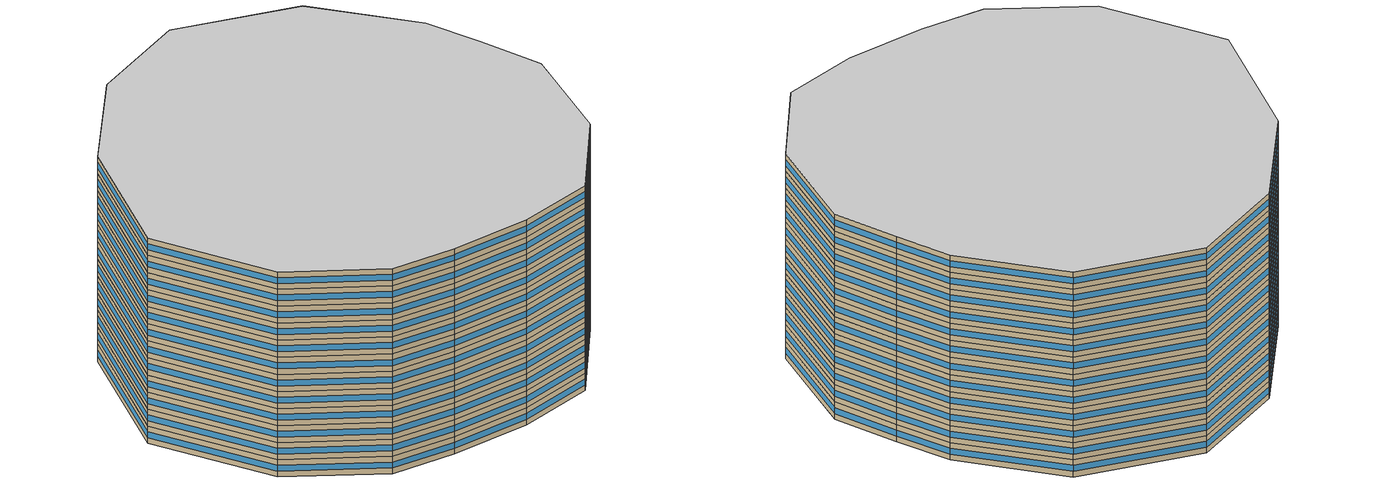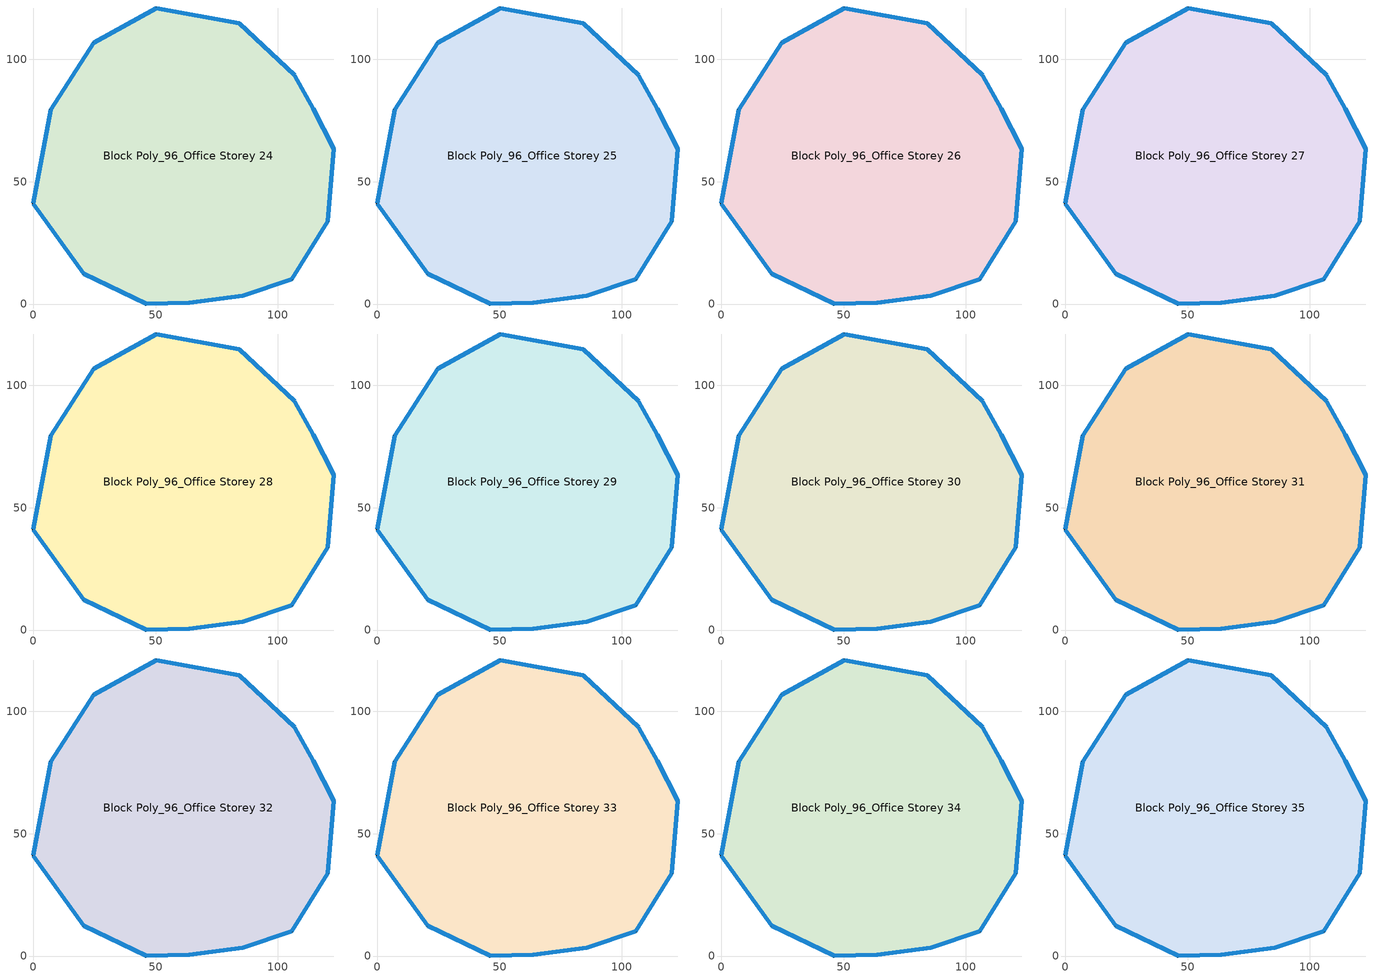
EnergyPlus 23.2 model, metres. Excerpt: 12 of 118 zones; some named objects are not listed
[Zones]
Block Poly_96_Office Storey 24
 floor to Block Poly_96_Office Storey 23 (HSCWZ_Public&Industrial_1995_FloorSlab): 106.93,93.41 114.46,79.78 122.81,63.48 120.31,33.81 105.7,10.06 85.61,3.34 63.75,0.43 46.12,0 20.57,12.32 0,41.09 7.09,79.47 24.8,106.83 50.24,121.01 84.16,114.79 z120
 wall outside (HSCWZ_Public&Industrial_1995_ExtWall): 50.24,121.01 24.8,106.83 7.09,79.47 0,41.09 20.57,12.32 46.12,0 63.75,0.43 85.61,3.34 105.7,10.06 120.31,33.81 122.81,63.48 114.46,79.78 106.93,93.41 84.16,114.79 50.24,121.01 z120:125
 window (HSCWZ_Public&Industrial_1995_Win): 50.23,121 24.82,106.84 / 24.79,106.82 7.1,79.48 / 7.09,79.45 0,41.11 / 0.01,41.08 20.56,12.33 / 20.58,12.31 46.11,0.01 / 46.13,0 63.74,0.43 / 63.76,0.43 85.59,3.34 / 85.62,3.35 105.69,10.05 / 105.71,10.07 120.31,33.79 / 120.32,33.82 122.81,63.47 / 122.81,63.49 114.46,79.78 / 114.46,79.79 106.93,93.41 / 106.92,93.42 84.18,114.78 / 84.15,114.79 50.26,121.01 z121.62:123.38
Block Poly_96_Office Storey 25
 floor to Block Poly_96_Office Storey 24 (HSCWZ_Public&Industrial_1995_FloorSlab): 106.93,93.41 114.46,79.78 122.81,63.48 120.31,33.81 105.7,10.06 85.61,3.34 63.75,0.43 46.12,0 20.57,12.32 0,41.09 7.09,79.47 24.8,106.83 50.24,121.01 84.16,114.79 z125
 wall outside (HSCWZ_Public&Industrial_1995_ExtWall): 50.24,121.01 24.8,106.83 7.09,79.47 0,41.09 20.57,12.32 46.12,0 63.75,0.43 85.61,3.34 105.7,10.06 120.31,33.81 122.81,63.48 114.46,79.78 106.93,93.41 84.16,114.79 50.24,121.01 z125:130
 window (HSCWZ_Public&Industrial_1995_Win): 50.23,121 24.82,106.84 / 24.79,106.82 7.1,79.48 / 7.09,79.45 0,41.11 / 0.01,41.08 20.56,12.33 / 20.58,12.31 46.11,0.01 / 46.13,0 63.74,0.43 / 63.76,0.43 85.59,3.34 / 85.62,3.35 105.69,10.05 / 105.71,10.07 120.31,33.79 / 120.32,33.82 122.81,63.47 / 122.81,63.49 114.46,79.78 / 114.46,79.79 106.93,93.41 / 106.92,93.42 84.18,114.78 / 84.15,114.79 50.26,121.01 z126.62:128.38
Block Poly_96_Office Storey 26
 floor to Block Poly_96_Office Storey 25 (HSCWZ_Public&Industrial_1995_FloorSlab): 106.93,93.41 114.46,79.78 122.81,63.48 120.31,33.81 105.7,10.06 85.61,3.34 63.75,0.43 46.12,0 20.57,12.32 0,41.09 7.09,79.47 24.8,106.83 50.24,121.01 84.16,114.79 z130
 wall outside (HSCWZ_Public&Industrial_1995_ExtWall): 50.24,121.01 24.8,106.83 7.09,79.47 0,41.09 20.57,12.32 46.12,0 63.75,0.43 85.61,3.34 105.7,10.06 120.31,33.81 122.81,63.48 114.46,79.78 106.93,93.41 84.16,114.79 50.24,121.01 z130:135
 window (HSCWZ_Public&Industrial_1995_Win): 50.23,121 24.82,106.84 / 24.79,106.82 7.1,79.48 / 7.09,79.45 0,41.11 / 0.01,41.08 20.56,12.33 / 20.58,12.31 46.11,0.01 / 46.13,0 63.74,0.43 / 63.76,0.43 85.59,3.34 / 85.62,3.35 105.69,10.05 / 105.71,10.07 120.31,33.79 / 120.32,33.82 122.81,63.47 / 122.81,63.49 114.46,79.78 / 114.46,79.79 106.93,93.41 / 106.92,93.42 84.18,114.78 / 84.15,114.79 50.26,121.01 z131.62:133.38
Block Poly_96_Office Storey 27
 floor to Block Poly_96_Office Storey 26 (HSCWZ_Public&Industrial_1995_FloorSlab): 106.93,93.41 114.46,79.78 122.81,63.48 120.31,33.81 105.7,10.06 85.61,3.34 63.75,0.43 46.12,0 20.57,12.32 0,41.09 7.09,79.47 24.8,106.83 50.24,121.01 84.16,114.79 z135
 wall outside (HSCWZ_Public&Industrial_1995_ExtWall): 50.24,121.01 24.8,106.83 7.09,79.47 0,41.09 20.57,12.32 46.12,0 63.75,0.43 85.61,3.34 105.7,10.06 120.31,33.81 122.81,63.48 114.46,79.78 106.93,93.41 84.16,114.79 50.24,121.01 z135:140
 window (HSCWZ_Public&Industrial_1995_Win): 50.23,121 24.82,106.84 / 24.79,106.82 7.1,79.48 / 7.09,79.45 0,41.11 / 0.01,41.08 20.56,12.33 / 20.58,12.31 46.11,0.01 / 46.13,0 63.74,0.43 / 63.76,0.43 85.59,3.34 / 85.62,3.35 105.69,10.05 / 105.71,10.07 120.31,33.79 / 120.32,33.82 122.81,63.47 / 122.81,63.49 114.46,79.78 / 114.46,79.79 106.93,93.41 / 106.92,93.42 84.18,114.78 / 84.15,114.79 50.26,121.01 z136.62:138.38
Block Poly_96_Office Storey 28
 floor to Block Poly_96_Office Storey 27 (HSCWZ_Public&Industrial_1995_FloorSlab): 106.93,93.41 114.46,79.78 122.81,63.48 120.31,33.81 105.7,10.06 85.61,3.34 63.75,0.43 46.12,0 20.57,12.32 0,41.09 7.09,79.47 24.8,106.83 50.24,121.01 84.16,114.79 z140
 wall outside (HSCWZ_Public&Industrial_1995_ExtWall): 50.24,121.01 24.8,106.83 7.09,79.47 0,41.09 20.57,12.32 46.12,0 63.75,0.43 85.61,3.34 105.7,10.06 120.31,33.81 122.81,63.48 114.46,79.78 106.93,93.41 84.16,114.79 50.24,121.01 z140:145
 window (HSCWZ_Public&Industrial_1995_Win): 50.23,121 24.82,106.84 / 24.79,106.82 7.1,79.48 / 7.09,79.45 0,41.11 / 0.01,41.08 20.56,12.33 / 20.58,12.31 46.11,0.01 / 46.13,0 63.74,0.43 / 63.76,0.43 85.59,3.34 / 85.62,3.35 105.69,10.05 / 105.71,10.07 120.31,33.79 / 120.32,33.82 122.81,63.47 / 122.81,63.49 114.46,79.78 / 114.46,79.79 106.93,93.41 / 106.92,93.42 84.18,114.78 / 84.15,114.79 50.26,121.01 z141.62:143.38
Block Poly_96_Office Storey 29
 floor to Block Poly_96_Office Storey 28 (HSCWZ_Public&Industrial_1995_FloorSlab): 106.93,93.41 114.46,79.78 122.81,63.48 120.31,33.81 105.7,10.06 85.61,3.34 63.75,0.43 46.12,0 20.57,12.32 0,41.09 7.09,79.47 24.8,106.83 50.24,121.01 84.16,114.79 z145
 wall outside (HSCWZ_Public&Industrial_1995_ExtWall): 50.24,121.01 24.8,106.83 7.09,79.47 0,41.09 20.57,12.32 46.12,0 63.75,0.43 85.61,3.34 105.7,10.06 120.31,33.81 122.81,63.48 114.46,79.78 106.93,93.41 84.16,114.79 50.24,121.01 z145:150
 window (HSCWZ_Public&Industrial_1995_Win): 50.23,121 24.82,106.84 / 24.79,106.82 7.1,79.48 / 7.09,79.45 0,41.11 / 0.01,41.08 20.56,12.33 / 20.58,12.31 46.11,0.01 / 46.13,0 63.74,0.43 / 63.76,0.43 85.59,3.34 / 85.62,3.35 105.69,10.05 / 105.71,10.07 120.31,33.79 / 120.32,33.82 122.81,63.47 / 122.81,63.49 114.46,79.78 / 114.46,79.79 106.93,93.41 / 106.92,93.42 84.18,114.78 / 84.15,114.79 50.26,121.01 z146.62:148.38
Block Poly_96_Office Storey 30
 floor to Block Poly_96_Office Storey 29 (HSCWZ_Public&Industrial_1995_FloorSlab): 106.93,93.41 114.46,79.78 122.81,63.48 120.31,33.81 105.7,10.06 85.61,3.34 63.75,0.43 46.12,0 20.57,12.32 0,41.09 7.09,79.47 24.8,106.83 50.24,121.01 84.16,114.79 z150
 wall outside (HSCWZ_Public&Industrial_1995_ExtWall): 50.24,121.01 24.8,106.83 7.09,79.47 0,41.09 20.57,12.32 46.12,0 63.75,0.43 85.61,3.34 105.7,10.06 120.31,33.81 122.81,63.48 114.46,79.78 106.93,93.41 84.16,114.79 50.24,121.01 z150:155
 window (HSCWZ_Public&Industrial_1995_Win): 50.23,121 24.82,106.84 / 24.79,106.82 7.1,79.48 / 7.09,79.45 0,41.11 / 0.01,41.08 20.56,12.33 / 20.58,12.31 46.11,0.01 / 46.13,0 63.74,0.43 / 63.76,0.43 85.59,3.34 / 85.62,3.35 105.69,10.05 / 105.71,10.07 120.31,33.79 / 120.32,33.82 122.81,63.47 / 122.81,63.49 114.46,79.78 / 114.46,79.79 106.93,93.41 / 106.92,93.42 84.18,114.78 / 84.15,114.79 50.26,121.01 z151.62:153.38
Block Poly_96_Office Storey 31
 floor to Block Poly_96_Office Storey 30 (HSCWZ_Public&Industrial_1995_FloorSlab): 106.93,93.41 114.46,79.78 122.81,63.48 120.31,33.81 105.7,10.06 85.61,3.34 63.75,0.43 46.12,0 20.57,12.32 0,41.09 7.09,79.47 24.8,106.83 50.24,121.01 84.16,114.79 z155
 wall outside (HSCWZ_Public&Industrial_1995_ExtWall): 50.24,121.01 24.8,106.83 7.09,79.47 0,41.09 20.57,12.32 46.12,0 63.75,0.43 85.61,3.34 105.7,10.06 120.31,33.81 122.81,63.48 114.46,79.78 106.93,93.41 84.16,114.79 50.24,121.01 z155:160
 window (HSCWZ_Public&Industrial_1995_Win): 50.23,121 24.82,106.84 / 24.79,106.82 7.1,79.48 / 7.09,79.45 0,41.11 / 0.01,41.08 20.56,12.33 / 20.58,12.31 46.11,0.01 / 46.13,0 63.74,0.43 / 63.76,0.43 85.59,3.34 / 85.62,3.35 105.69,10.05 / 105.71,10.07 120.31,33.79 / 120.32,33.82 122.81,63.47 / 122.81,63.49 114.46,79.78 / 114.46,79.79 106.93,93.41 / 106.92,93.42 84.18,114.78 / 84.15,114.79 50.26,121.01 z156.62:158.38
Block Poly_96_Office Storey 32
 floor to Block Poly_96_Office Storey 31 (HSCWZ_Public&Industrial_1995_FloorSlab): 106.93,93.41 114.46,79.78 122.81,63.48 120.31,33.81 105.7,10.06 85.61,3.34 63.75,0.43 46.12,0 20.57,12.32 0,41.09 7.09,79.47 24.8,106.83 50.24,121.01 84.16,114.79 z160
 wall outside (HSCWZ_Public&Industrial_1995_ExtWall): 50.24,121.01 24.8,106.83 7.09,79.47 0,41.09 20.57,12.32 46.12,0 63.75,0.43 85.61,3.34 105.7,10.06 120.31,33.81 122.81,63.48 114.46,79.78 106.93,93.41 84.16,114.79 50.24,121.01 z160:165
 window (HSCWZ_Public&Industrial_1995_Win): 50.23,121 24.82,106.84 / 24.79,106.82 7.1,79.48 / 7.09,79.45 0,41.11 / 0.01,41.08 20.56,12.33 / 20.58,12.31 46.11,0.01 / 46.13,0 63.74,0.43 / 63.76,0.43 85.59,3.34 / 85.62,3.35 105.69,10.05 / 105.71,10.07 120.31,33.79 / 120.32,33.82 122.81,63.47 / 122.81,63.49 114.46,79.78 / 114.46,79.79 106.93,93.41 / 106.92,93.42 84.18,114.78 / 84.15,114.79 50.26,121.01 z161.62:163.38
Block Poly_96_Office Storey 33
 floor to Block Poly_96_Office Storey 32 (HSCWZ_Public&Industrial_1995_FloorSlab): 106.93,93.41 114.46,79.78 122.81,63.48 120.31,33.81 105.7,10.06 85.61,3.34 63.75,0.43 46.12,0 20.57,12.32 0,41.09 7.09,79.47 24.8,106.83 50.24,121.01 84.16,114.79 z165
 wall outside (HSCWZ_Public&Industrial_1995_ExtWall): 50.24,121.01 24.8,106.83 7.09,79.47 0,41.09 20.57,12.32 46.12,0 63.75,0.43 85.61,3.34 105.7,10.06 120.31,33.81 122.81,63.48 114.46,79.78 106.93,93.41 84.16,114.79 50.24,121.01 z165:170
 window (HSCWZ_Public&Industrial_1995_Win): 50.23,121 24.82,106.84 / 24.79,106.82 7.1,79.48 / 7.09,79.45 0,41.11 / 0.01,41.08 20.56,12.33 / 20.58,12.31 46.11,0.01 / 46.13,0 63.74,0.43 / 63.76,0.43 85.59,3.34 / 85.62,3.35 105.69,10.05 / 105.71,10.07 120.31,33.79 / 120.32,33.82 122.81,63.47 / 122.81,63.49 114.46,79.78 / 114.46,79.79 106.93,93.41 / 106.92,93.42 84.18,114.78 / 84.15,114.79 50.26,121.01 z166.62:168.38
Block Poly_96_Office Storey 34
 floor to Block Poly_96_Office Storey 33 (HSCWZ_Public&Industrial_1995_FloorSlab): 106.93,93.41 114.46,79.78 122.81,63.48 120.31,33.81 105.7,10.06 85.61,3.34 63.75,0.43 46.12,0 20.57,12.32 0,41.09 7.09,79.47 24.8,106.83 50.24,121.01 84.16,114.79 z170
 wall outside (HSCWZ_Public&Industrial_1995_ExtWall): 50.24,121.01 24.8,106.83 7.09,79.47 0,41.09 20.57,12.32 46.12,0 63.75,0.43 85.61,3.34 105.7,10.06 120.31,33.81 122.81,63.48 114.46,79.78 106.93,93.41 84.16,114.79 50.24,121.01 z170:175
 window (HSCWZ_Public&Industrial_1995_Win): 50.23,121 24.82,106.84 / 24.79,106.82 7.1,79.48 / 7.09,79.45 0,41.11 / 0.01,41.08 20.56,12.33 / 20.58,12.31 46.11,0.01 / 46.13,0 63.74,0.43 / 63.76,0.43 85.59,3.34 / 85.62,3.35 105.69,10.05 / 105.71,10.07 120.31,33.79 / 120.32,33.82 122.81,63.47 / 122.81,63.49 114.46,79.78 / 114.46,79.79 106.93,93.41 / 106.92,93.42 84.18,114.78 / 84.15,114.79 50.26,121.01 z171.62:173.38
Block Poly_96_Office Storey 35
 floor to Block Poly_96_Office Storey 34 (HSCWZ_Public&Industrial_1995_FloorSlab): 106.93,93.41 114.46,79.78 122.81,63.48 120.31,33.81 105.7,10.06 85.61,3.34 63.75,0.43 46.12,0 20.57,12.32 0,41.09 7.09,79.47 24.8,106.83 50.24,121.01 84.16,114.79 z175
 wall outside (HSCWZ_Public&Industrial_1995_ExtWall): 50.24,121.01 24.8,106.83 7.09,79.47 0,41.09 20.57,12.32 46.12,0 63.75,0.43 85.61,3.34 105.7,10.06 120.31,33.81 122.81,63.48 114.46,79.78 106.93,93.41 84.16,114.79 50.24,121.01 z175:180
 window (HSCWZ_Public&Industrial_1995_Win): 50.23,121 24.82,106.84 / 24.79,106.82 7.1,79.48 / 7.09,79.45 0,41.11 / 0.01,41.08 20.56,12.33 / 20.58,12.31 46.11,0.01 / 46.13,0 63.74,0.43 / 63.76,0.43 85.59,3.34 / 85.62,3.35 105.69,10.05 / 105.71,10.07 120.31,33.79 / 120.32,33.82 122.81,63.47 / 122.81,63.49 114.46,79.78 / 114.46,79.79 106.93,93.41 / 106.92,93.42 84.18,114.78 / 84.15,114.79 50.26,121.01 z176.62:178.38
 ceiling to Block Poly_96_Office Storey 36 (HSCWZ_Public&Industrial_1995_FloorSlab): 105.7,10.06 120.31,33.81 122.81,63.48 114.46,79.78 106.93,93.41 84.16,114.79 50.24,121.01 24.8,106.83 7.09,79.47 0,41.09 20.57,12.32 46.12,0 63.75,0.43 85.61,3.34 z180
[BUILDING]
shang4hai3shi4_Office_4_6_1995: North Axis=0; Terrain=City; Loads Convergence Tolerance Value=0.04; Temperature Convergence Tolerance Value=0.4; Solar Distribution=FullExterior; Maximum Number of Warmup Days=25; Minimum Number of Warmup Days=1
[MATERIAL] Thermal Absorptance=0.9; Solar Absorptance=0.7; Visible Absorptance=0.7
Name | Roughness | Thickness | Conductivity | Density | Specific Heat
Concrete | MediumRough | 0.1 | 1.7 | 2240 | 900
Brick | MediumRough | 0.1 | 0.72 | 1920 | 840
Tile | Smooth | 0.02 | 1.3 | 2200 | 900
Insulation 0.011 | Rough | 0.011 | 0.04 | 40 | 1500
Insulation 0.021 | Rough | 0.021 | 0.04 | 40 | 1500
[WINDOWMATERIAL:SIMPLEGLAZINGSYSTEM]
HSCWZ_Public&Industrial_1995_Win_material: UFactor=4.5; Solar Heat Gain Coefficient=0.6025
[CONSTRUCTION]
HSCWZ_Public&Industrial_1995_FloorSlab: Tile, Concrete, Insulation 0.021, Concrete, Tile
HSCWZ_Public&Industrial_1995_Win: HSCWZ_Public&Industrial_1995_Win_material
HSCWZ_Public&Industrial_1995_ExtWall: Brick, Concrete, Insulation 0.011
[ZONE] Type=1; Multiplier=1; Ceiling Height=autocalculate; Volume=autocalculate; Floor Area=autocalculate; Part of Total Floor Area=Yes
Block Poly_96_Office Storey 24; Block Poly_96_Office Storey 25; Block Poly_96_Office Storey 26; Block Poly_96_Office Storey 27; Block Poly_96_Office Storey 28; Block Poly_96_Office Storey 29; Block Poly_96_Office Storey 30; Block Poly_96_Office Storey 31; Block Poly_96_Office Storey 32; Block Poly_96_Office Storey 33; Block Poly_96_Office Storey 34; Block Poly_96_Office Storey 35
[PEOPLE] Number of People Schedule=People_Schedule; Number of People Calculation Method=Area/Person; Floor Area per Person=17; Fraction Radiant=0.3; Sensible Heat Fraction=autocalculate; Activity Level Schedule=CN_GenericActivityLevel; Carbon Dioxide Generation Rate=3.82e-08; Enable ASHRAE 55 Comfort Warnings=No; Mean Radiant Temperature Calculation Type=ZoneAveraged; Clothing Insulation Calculation Method=ClothingInsulationSchedule; Cold Stress Temperature Threshold=15.56; Heat Stress Temperature Threshold=30
Name | Zone or ZoneList or Space or SpaceList
People_Block Poly_96_Office Storey 24 | Block Poly_96_Office Storey 24
People_Block Poly_96_Office Storey 25 | Block Poly_96_Office Storey 25
People_Block Poly_96_Office Storey 26 | Block Poly_96_Office Storey 26
People_Block Poly_96_Office Storey 27 | Block Poly_96_Office Storey 27
People_Block Poly_96_Office Storey 28 | Block Poly_96_Office Storey 28
People_Block Poly_96_Office Storey 29 | Block Poly_96_Office Storey 29
People_Block Poly_96_Office Storey 30 | Block Poly_96_Office Storey 30
People_Block Poly_96_Office Storey 31 | Block Poly_96_Office Storey 31
People_Block Poly_96_Office Storey 32 | Block Poly_96_Office Storey 32
People_Block Poly_96_Office Storey 33 | Block Poly_96_Office Storey 33
People_Block Poly_96_Office Storey 34 | Block Poly_96_Office Storey 34
People_Block Poly_96_Office Storey 35 | Block Poly_96_Office Storey 35
[LIGHTS] Schedule=Lights_Schedule; Design Level Calculation Method=Watts/Area; Watts per Zone Floor Area=11; Return Air Fraction=0; Fraction Radiant=0; Fraction Visible=0; Fraction Replaceable=1; EndUse Subcategory=General; Return Air Fraction Calculated from Plenum Temperature=No; Return Air Fraction Function of Plenum Temperature Coefficient 1=0; Return Air Fraction Function of Plenum Temperature Coefficient 2=0
Name | Zone or ZoneList or Space or SpaceList
Lights_Block Poly_96_Office Storey 24 | Block Poly_96_Office Storey 24
Lights_Block Poly_96_Office Storey 25 | Block Poly_96_Office Storey 25
Lights_Block Poly_96_Office Storey 26 | Block Poly_96_Office Storey 26
Lights_Block Poly_96_Office Storey 27 | Block Poly_96_Office Storey 27
Lights_Block Poly_96_Office Storey 28 | Block Poly_96_Office Storey 28
Lights_Block Poly_96_Office Storey 29 | Block Poly_96_Office Storey 29
Lights_Block Poly_96_Office Storey 30 | Block Poly_96_Office Storey 30
Lights_Block Poly_96_Office Storey 31 | Block Poly_96_Office Storey 31
Lights_Block Poly_96_Office Storey 32 | Block Poly_96_Office Storey 32
Lights_Block Poly_96_Office Storey 33 | Block Poly_96_Office Storey 33
Lights_Block Poly_96_Office Storey 34 | Block Poly_96_Office Storey 34
Lights_Block Poly_96_Office Storey 35 | Block Poly_96_Office Storey 35
[ELECTRICEQUIPMENT] Schedule=ElectricEquipment_Schedule; Design Level Calculation Method=Watts/Area; Watts per Zone Floor Area=10; Fraction Latent=0; Fraction Radiant=0; Fraction Lost=0; EndUse Subcategory=General
Name | Zone or ZoneList or Space or SpaceList
ElectricEquipment_Block Poly_96_Office Storey 24 | Block Poly_96_Office Storey 24
ElectricEquipment_Block Poly_96_Office Storey 25 | Block Poly_96_Office Storey 25
ElectricEquipment_Block Poly_96_Office Storey 26 | Block Poly_96_Office Storey 26
ElectricEquipment_Block Poly_96_Office Storey 27 | Block Poly_96_Office Storey 27
ElectricEquipment_Block Poly_96_Office Storey 28 | Block Poly_96_Office Storey 28
ElectricEquipment_Block Poly_96_Office Storey 29 | Block Poly_96_Office Storey 29
ElectricEquipment_Block Poly_96_Office Storey 30 | Block Poly_96_Office Storey 30
ElectricEquipment_Block Poly_96_Office Storey 31 | Block Poly_96_Office Storey 31
ElectricEquipment_Block Poly_96_Office Storey 32 | Block Poly_96_Office Storey 32
ElectricEquipment_Block Poly_96_Office Storey 33 | Block Poly_96_Office Storey 33
ElectricEquipment_Block Poly_96_Office Storey 34 | Block Poly_96_Office Storey 34
ElectricEquipment_Block Poly_96_Office Storey 35 | Block Poly_96_Office Storey 35
[ZONEINFILTRATION:DESIGNFLOWRATE] Schedule=AirEx_ConditionedTime_Schedule; Design Flow Rate Calculation Method=AirChanges/Hour; Air Changes per Hour=1; Constant Term Coefficient=1; Temperature Term Coefficient=0; Velocity Term Coefficient=0; Velocity Squared Term Coefficient=0
Name | Zone or ZoneList or Space or SpaceList
Infil 25 | Block Poly_96_Office Storey 24
Infil 26 | Block Poly_96_Office Storey 25
Infil 27 | Block Poly_96_Office Storey 26
Infil 28 | Block Poly_96_Office Storey 27
Infil 29 | Block Poly_96_Office Storey 28
Infil 30 | Block Poly_96_Office Storey 29
Infil 31 | Block Poly_96_Office Storey 30
Infil 32 | Block Poly_96_Office Storey 31
Infil 33 | Block Poly_96_Office Storey 32
Infil 34 | Block Poly_96_Office Storey 33
Infil 35 | Block Poly_96_Office Storey 34
Infil 36 | Block Poly_96_Office Storey 35
[HVACTEMPLATE:ZONE:IDEALLOADSAIRSYSTEM] Template Thermostat=HVACTemp; System Availability Schedule=HVAC_ConditionedTime_Schedule; Maximum Heating Supply Air Temperature=50; Minimum Cooling Supply Air Temperature=13; Maximum Heating Supply Air Humidity Ratio=0.0156; Minimum Cooling Supply Air Humidity Ratio=0.0077; Heating Limit=NoLimit; Cooling Limit=NoLimit; Heating Availability Schedule=Heating_Period_Schedule; Cooling Availability Schedule=Cooling_Period_Schedule; Dehumidification Control Type=ConstantSensibleHeatRatio; Cooling Sensible Heat Ratio=0.7; Dehumidification Setpoint=60; Humidification Control Type=None; Humidification Setpoint=30; Outdoor Air Method=None; Outdoor Air Flow Rate per Person=0.00944; Outdoor Air Flow Rate per Zone Floor Area=0; Outdoor Air Flow Rate per Zone=0; Demand Controlled Ventilation Type=None; Outdoor Air Economizer Type=NoEconomizer; Heat Recovery Type=None; Sensible Heat Recovery Effectiveness=0.7; Latent Heat Recovery Effectiveness=0.65
Block Poly_96_Office Storey 24; Block Poly_96_Office Storey 25; Block Poly_96_Office Storey 26; Block Poly_96_Office Storey 27; Block Poly_96_Office Storey 28; Block Poly_96_Office Storey 29; Block Poly_96_Office Storey 30; Block Poly_96_Office Storey 31; Block Poly_96_Office Storey 32; Block Poly_96_Office Storey 33; Block Poly_96_Office Storey 34; Block Poly_96_Office Storey 35
[SCHEDULE:COMPACT]
People_Schedule; Lights_Schedule: Through: 12/31, For: Weekdays, Until: 07:00, 0, Until: 08:00, 0.1, Until: 09:00, 0.5, Until: 12:00, 0.95, Until: 14:00, 0.8, Until: 18:00, 0.95, Until: 20:00, 0.3, Until: 24:00, 0, For: AllOtherDays, Until: 24:00, 0
ElectricEquipment_Schedule: Through: 12/31, For: Weekdays, Until: 07:00, 0, Until: 08:00, 0.1, Until: 09:00, 0.5, Until: 12:00, 0.95, Until: 14:00, 0.5, Until: 18:00, 0.95, Until: 20:00, 0.3, Until: 24:00, 0, For: AllOtherDays, Until: 24:00, 0
Heating_Period_Schedule: Through: 04/15, For: AllDays, Until: 24:00, 1, Through: 11/01, For: AllDays, Until: 24:00, 0, Through: 12/31, For: AllDays, Until: 24:00, 1
Cooling_Period_Schedule: Through: 04/15, For: AllDays, Until: 24:00, 0, Through: 10/31, For: AllDays, Until: 24:00, 1, Through: 12/31, For: AllDays, Until: 24:00, 0
HVAC_ConditionedTime_Schedule: Through: 12/31, For: Weekdays, Until: 08:00, 0, Until: 18:00, 1, Until: 24:00, 0, For: AllOtherDays, Until: 24:00, 0
AirEx_ConditionedTime_Schedule: Through: 12/31, For: Weekdays, Until: 07:00, 0, Until: 20:00, 1.5, Until: 24:00, 0, For: AllOtherDays, Until: 24:00, 0
CN_GenericActivityLevel: Through: 12/31, For: Weekdays, Until: 08:00, 80, Until: 18:00, 120, Until: 24:00, 80, For: AllOtherDays, Until: 24:00, 80
